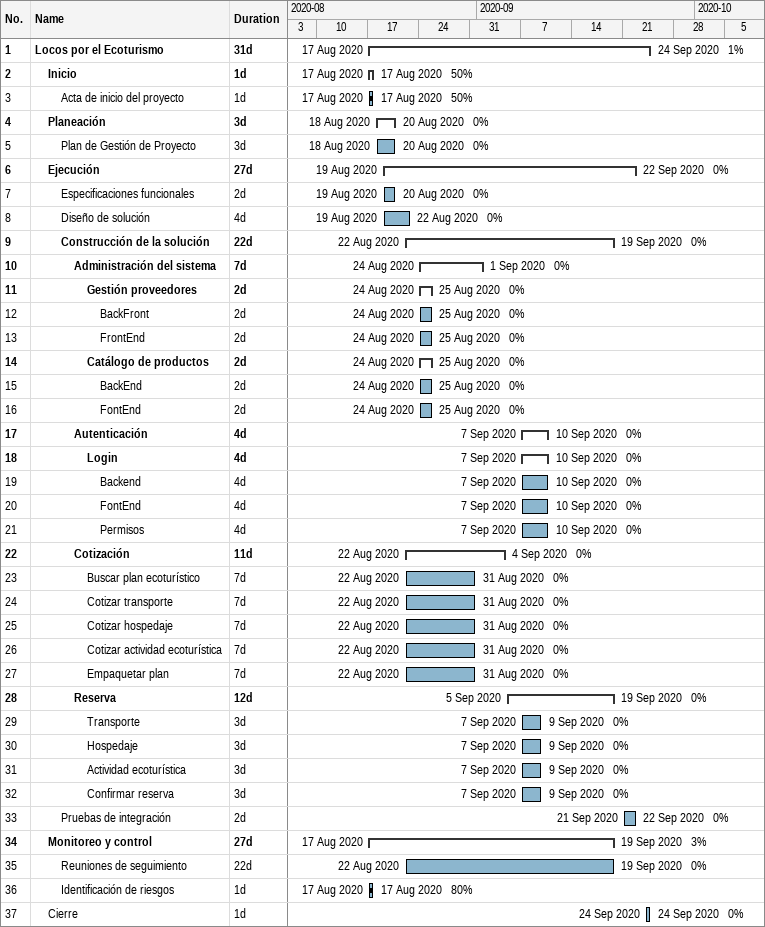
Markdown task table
| ID | Level | Task | Duration | Start | Finish | % complete |
|---|---|---|---|---|---|---|
| 1 | 1 | **Locos por el Ecoturismo** | 31d | 2020-08-17 | 2020-09-24 | 1 |
| 2 | 2 | **Inicio** | 1d | 2020-08-17 | 2020-08-17 | 50 |
| 3 | 3 | Acta de inicio del proyecto | 1d | 2020-08-17 | 2020-08-17 | 50 |
| 4 | 2 | **Planeación** | 3d | 2020-08-18 | 2020-08-20 | 0 |
| 5 | 3 | Plan de Gestión de Proyecto | 3d | 2020-08-18 | 2020-08-20 | 0 |
| 6 | 2 | **Ejecución** | 27d | 2020-08-19 | 2020-09-22 | 0 |
| 7 | 3 | Especificaciones funcionales | 2d | 2020-08-19 | 2020-08-20 | 0 |
| 8 | 3 | Diseño de solución | 4d | 2020-08-19 | 2020-08-22 | 0 |
| 9 | 3 | **Construcción de la solución** | 22d | 2020-08-22 | 2020-09-19 | 0 |
| 10 | 4 | **Administración del sistema** | 7d | 2020-08-24 | 2020-09-01 | 0 |
| 11 | 5 | **Gestión proveedores** | 2d | 2020-08-24 | 2020-08-25 | 0 |
| 12 | 6 | BackFront | 2d | 2020-08-24 | 2020-08-25 | 0 |
| 13 | 6 | FrontEnd | 2d | 2020-08-24 | 2020-08-25 | 0 |
| 14 | 5 | **Catálogo de productos** | 2d | 2020-08-24 | 2020-08-25 | 0 |
| 15 | 6 | BackEnd | 2d | 2020-08-24 | 2020-08-25 | 0 |
| 16 | 6 | FontEnd | 2d | 2020-08-24 | 2020-08-25 | 0 |
| 17 | 4 | **Autenticación** | 4d | 2020-09-07 | 2020-09-10 | 0 |
| 18 | 5 | **Login** | 4d | 2020-09-07 | 2020-09-10 | 0 |
| 19 | 6 | Backend | 4d | 2020-09-07 | 2020-09-10 | 0 |
| 20 | 6 | FontEnd | 4d | 2020-09-07 | 2020-09-10 | 0 |
| 21 | 6 | Permisos | 4d | 2020-09-07 | 2020-09-10 | 0 |
| 22 | 4 | **Cotización** | 11d | 2020-08-22 | 2020-09-04 | 0 |
| 23 | 5 | Buscar plan ecoturístico | 7d | 2020-08-22 | 2020-08-31 | 0 |
| 24 | 5 | Cotizar transporte | 7d | 2020-08-22 | 2020-08-31 | 0 |
| 25 | 5 | Cotizar hospedaje | 7d | 2020-08-22 | 2020-08-31 | 0 |
| 26 | 5 | Cotizar actividad ecoturística | 7d | 2020-08-22 | 2020-08-31 | 0 |
| 27 | 5 | Empaquetar plan | 7d | 2020-08-22 | 2020-08-31 | 0 |
| 28 | 4 | **Reserva** | 12d | 2020-09-05 | 2020-09-19 | 0 |
| 29 | 5 | Transporte | 3d | 2020-09-07 | 2020-09-09 | 0 |
| 30 | 5 | Hospedaje | 3d | 2020-09-07 | 2020-09-09 | 0 |
| 31 | 5 | Actividad ecoturística | 3d | 2020-09-07 | 2020-09-09 | 0 |
| 32 | 5 | Confirmar reserva | 3d | 2020-09-07 | 2020-09-09 | 0 |
| 33 | 3 | Pruebas de integración | 2d | 2020-09-21 | 2020-09-22 | 0 |
| 34 | 2 | **Monitoreo y control** | 27d | 2020-08-17 | 2020-09-19 | 3 |
| 35 | 3 | Reuniones de seguimiento | 22d | 2020-08-22 | 2020-09-19 | 0 |
| 36 | 3 | Identificación de riesgos | 1d | 2020-08-17 | 2020-08-17 | 80 |
| 37 | 2 | Cierre | 1d | 2020-09-24 | 2020-09-24 | 0 |
